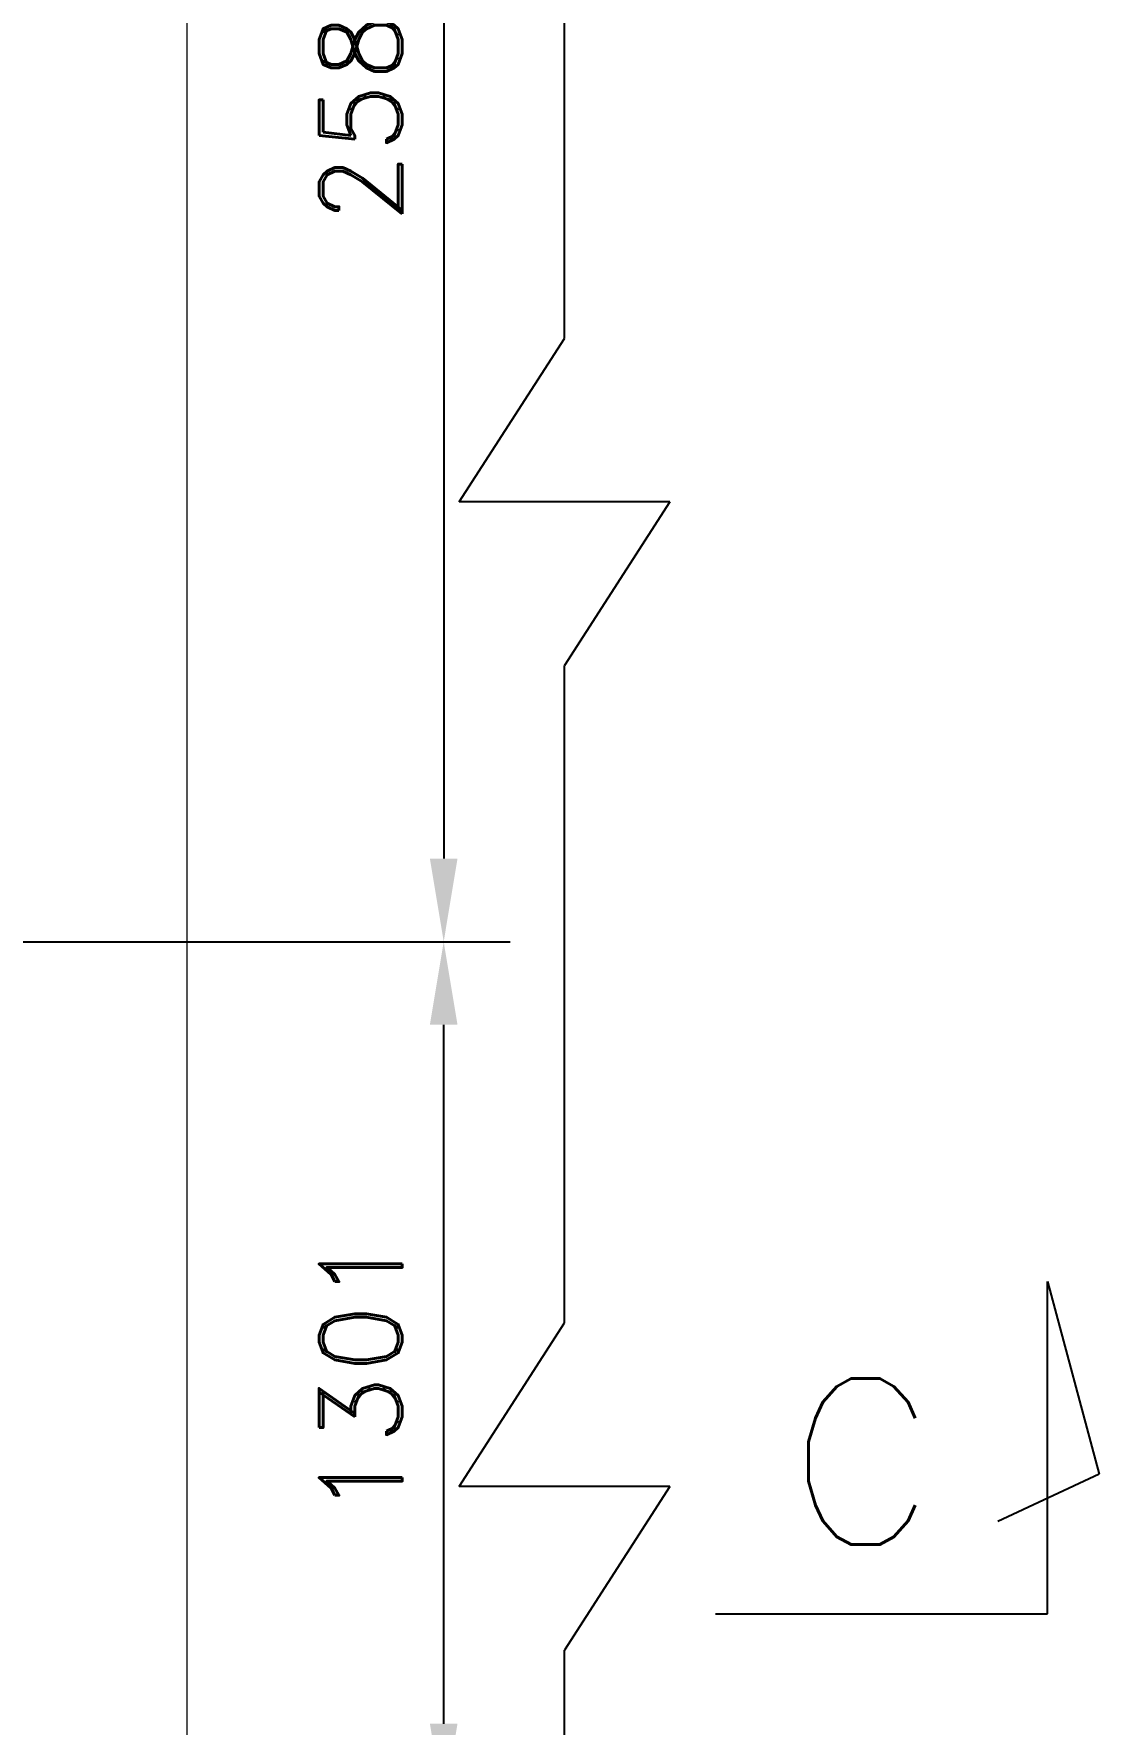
# Model space of a CAD drawing. Header units: millimetres. Extents: x -312439 to 477422, y -331570 to 212570.
# Drawn here: x 352418 to 354022, y 204459 to 207002 of the extents above; entities that cross this region are included whole.
import ezdxf
from ezdxf.enums import TextEntityAlignment as Align

# ---------------------------------------------------------------- set-up
doc = ezdxf.new("R2010")
doc.units = ezdxf.units.MM
doc.layers.add('2', color=2, linetype='Continuous')
doc.styles.add('ROMAND', font='ROMAND.SHX')
doc.styles.add('ROMANS', font='romans.shx', dxfattribs={"height": 187.5})
doc.dimstyles.new('1-50 (MILIMETRO)', dxfattribs={"dimscale": 0, "dimtxt": 125, "dimasz": 125, "dimexe": 100, "dimexo": 100, "dimgap": 50, "dimtad": 0, "dimdec": 0, "dimzin": 0, "dimdsep": 46, "dimtxsty": 'ROMAND', "dimcen": -390, "dimclrd": 1, "dimclre": 1, "dimclrt": 3, "dimadec": 0, "dimazin": 0, "dimtfac": 1, "dimtdec": 0, "dimtix": 1, "dimtmove": 2, "dimatfit": 2, "dimfxl": 1, "dimtvp": 1, "dimtolj": 1, "dimtzin": 0, "dimarcsym": 0})

# ---------------------------------------------------------------- blocks, each defined once
blk = doc.blocks.new('*D9')
at = {"color": 1, "lineweight": -2, "transparency": 16777216}
for p, q in [((351909.8, 208222.2), (353135.2, 208222.2)), ((353035.2, 208097.2), (353035.2, 205761.2)), ((351909.8, 205636.2), (353135.2, 205636.2))]:
    blk.add_line(p, q, dxfattribs=at)
at = {"color": 1, "transparency": 16777216}
for points in [[(353014.4, 208097.2), (353056, 208097.2), (353035.2, 208222.2)], [(353014.4, 205761.2), (353056, 205761.2), (353035.2, 205636.2)]]:
    blk.add_solid(points, dxfattribs=at)
at = {"layer": 'Defpoints', "color": 0, "transparency": 16777216}
for p in [(351809.8, 208222.2), (351809.8, 205636.2), (353035.2, 205636.2)]:
    blk.add_point(p, dxfattribs=at)
at = {"color": 3, "transparency": 16777216, "insert": (352910.2, 206929.2), "char_height": 125, "attachment_point": 5, "rotation": 90, "style": 'ROMAND'}
blk.add_mtext('\\A1;2586', dxfattribs=at)
blk = doc.blocks.new('*D5')
at = {"color": 1, "lineweight": -2, "transparency": 16777216}
for p, q in [((352748.5, 205636.2), (353135.2, 205636.2)), ((353035.2, 204459.8), (353035.2, 205511.2)), ((352748.5, 204334.8), (353135.2, 204334.8))]:
    blk.add_line(p, q, dxfattribs=at)
at = {"color": 1, "transparency": 16777216}
for points in [[(353014.4, 205511.2), (353056, 205511.2), (353035.2, 205636.2)], [(353014.4, 204459.8), (353056, 204459.8), (353035.2, 204334.8)]]:
    blk.add_solid(points, dxfattribs=at)
at = {"layer": 'Defpoints', "color": 0, "transparency": 16777216}
for p in [(352648.5, 205636.2), (353035.2, 205636.2), (352648.5, 204334.8)]:
    blk.add_point(p, dxfattribs=at)
at = {"color": 3, "transparency": 16777216, "insert": (352910.2, 204985.5), "char_height": 125, "attachment_point": 5, "rotation": 90, "style": 'ROMAND'}
blk.add_mtext('\\A1;1301', dxfattribs=at)

msp = doc.modelspace()

# ---------------------------------------------------------------- linework, layer by layer
at = {"color": 1, "linetype": 'Continuous', "lineweight": 0}
msp.add_line((352648.512, 209854.437, 0), (352648.512, 203569.437, 0), dxfattribs=at)
at = {"color": 2}
for p, q in [((353216.986, 206543.784, 0), (353216.986, 207532.523, 0)), ((353058.412, 206297.619, 0), (353216.986, 206543.784, 0)), ((353375.56, 206297.619, 0), (353058.412, 206297.619, 0)), ((353375.56, 206297.619, 0), (353216.986, 206051.453, 0)), ((353216.986, 205062.714, 0), (353216.986, 206051.453, 0)), ((353058.412, 204816.549, 0), (353216.986, 205062.714, 0)), ((353375.56, 204816.549, 0), (353058.412, 204816.549, 0)), ((353375.56, 204816.549, 0), (353216.986, 204570.383, 0)), ((353216.986, 203581.644, 0), (353216.986, 204570.383, 0))]:
    msp.add_line(p, q, dxfattribs=at)
at = {"layer": '2', "color": 2, "linetype": 'Continuous'}
for p, q in [((353944.316, 205124.861, 0), (354021.961, 204835.084, 0)), ((353944.316, 204624.861, 0), (353944.316, 205124.861, 0)), ((354021.961, 204835.084, 0), (353869.316, 204763.904, 0)), ((353444.316, 204624.861, 0), (353944.316, 204624.861, 0))]:
    msp.add_line(p, q, dxfattribs=at)

# ---------------------------------------------------------------- texts
at = {"layer": '2', "color": 2, "style": 'ROMANS'}
msp.add_text('C', height=250, dxfattribs=at).set_placement((353552.222, 204854.183, 0), align=Align.MIDDLE_LEFT)

# ---------------------------------------------------------------- dimensions: what is measured, and where the dimension line sits
for p1, p2, picture, middle in [((351809.752, 208222.197, 0), (351809.752, 205636.197, 0), '*D9', (352910.202, 206929.197, 0)), ((352648.512, 204334.812, 0), (352648.512, 205636.197, 0), '*D5', (352910.202, 204985.505, 0))]:
    dim = msp.add_linear_dim(base=(353035.202, 205636.197, 0), p1=p1, p2=p2, angle=90, dimstyle='1-50 (MILIMETRO)', override={"dimscale": 1})
    dim.commit()
    dim.dimension.update_dxf_attribs({"geometry": picture, "text_midpoint": middle})

doc.saveas('drawing.dxf')
